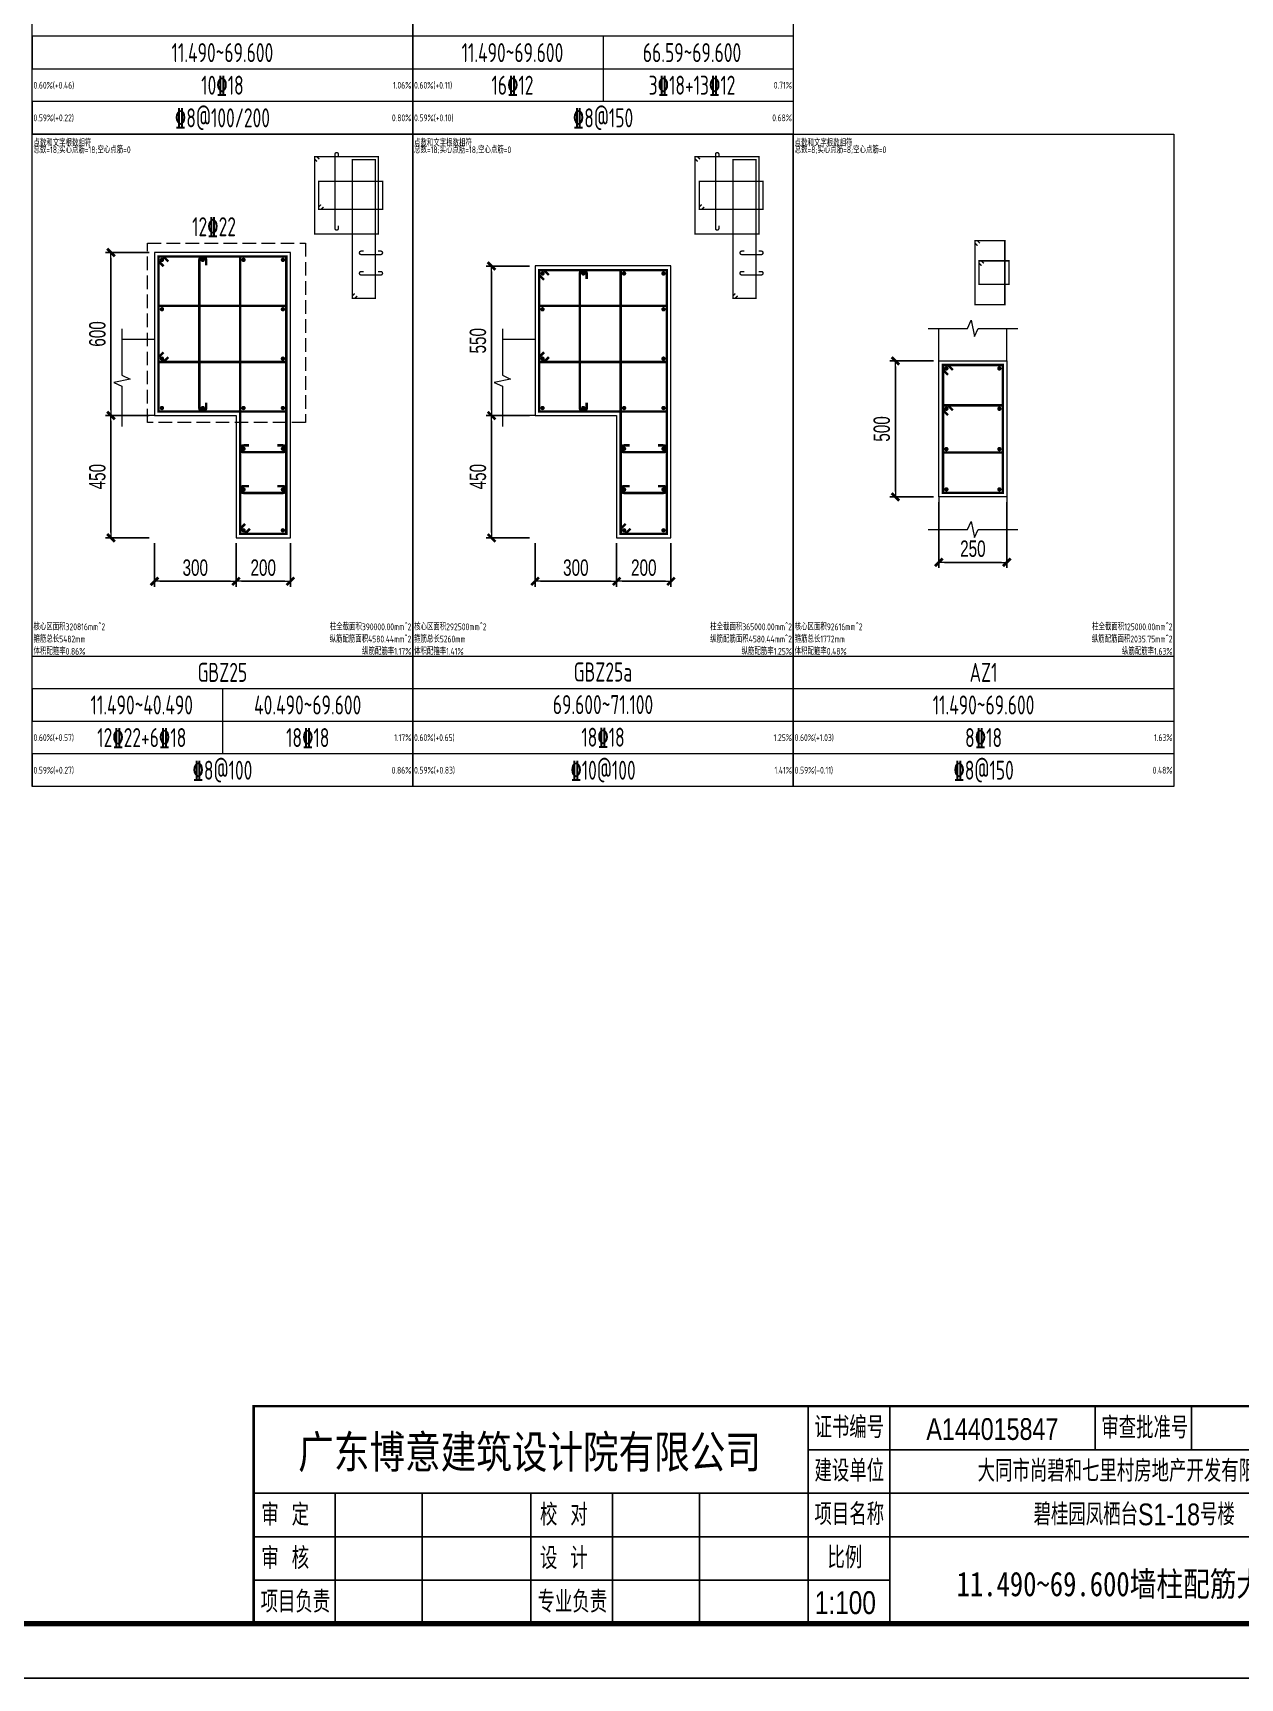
# Model space of a CAD drawing. Extents: x 5874492 to 7194610, y -939842 to -279257.
# Drawn here: x 6427510 to 6449714, y -802090 to -771827 of the extents above; entities that cross this region are included whole.
import ezdxf
from ezdxf.enums import TextEntityAlignment as Align

# ---------------------------------------------------------------- set-up
doc = ezdxf.new("R2010")
doc.units = 0
doc.header["$LTSCALE"] = 1000
doc.linetypes.add('DASH', pattern=[0.35, 0.25, -0.1])
for name, color, linetype, lineweight in [('S-墙柱-REIN', 1, 'Continuous', 20), ('S-墙柱-大样细线', 7, 'Continuous', 20), ('S-墙柱-编号', 4, 'Continuous', 20), ('S-大样-DIM', 3, 'Continuous', 20), ('S-大样-REIN', 1, 'Continuous', 20), ('S-大样-实线', 2, 'Continuous', 20), ('S-板-BEAM', 4, 'DASH', 20), ('S-通用-TAB', 7, 'Continuous', 20)]:
    doc.layers.add(name, color=color, linetype=linetype, lineweight=lineweight)
doc.layers.add('Y-云图图框', color=7, linetype='Continuous')
doc.layers.add('配箍校核', color=34, linetype='Continuous', plot=False)
doc.styles.add('_YT_Name', font='', dxfattribs={"width": 0.8})
doc.styles.add('_YT_Sign_Text', font='ros.shx', dxfattribs={"width": 0.8, "bigfont": 'hztxt.shx'})
doc.styles.add('BW_Dim', font='Bweng.shx', dxfattribs={"width": 0.7, "bigfont": 'hztxt.shx'})
doc.styles.add('BW_Rein', font='tssdeng.shx', dxfattribs={"width": 0.7, "bigfont": 'hztxt.shx'})
doc.styles.get("Standard").update_dxf_attribs({"font": 'gbenor.shx', "bigfont": 'gbcbig.shx'})
doc.styles.add('TSSD_Rein', font='tssdeng.shx', dxfattribs={"width": 0.7, "bigfont": 'hztxt.shx'})
doc.styles.get('_YT_Name').set_extended_font_data('SimHei')
doc.dimstyles.new('Cyz_20_100', dxfattribs={"dimtxt": 300, "dimasz": 100, "dimexe": 100, "dimexo": 100, "dimgap": 100, "dimtad": 1, "dimdec": 0, "dimlfac": 0.2, "dimzin": 0, "dimdsep": 46, "dimtxsty": 'BW_Dim', "dimblk": '_bwk', "dimcen": 0, "dimclrt": 7, "dimadec": 0, "dimazin": 0, "dimtfac": 1, "dimtdec": 0, "dimtix": 1, "dimtmove": 2, "dimatfit": 0, "dimfxl": 0, "dimtolj": 1, "dimtzin": 0, "dimarcsym": 0})

# ---------------------------------------------------------------- blocks, each defined once
blk = doc.blocks.new('ECMCTK_A1_横_单行图名--0')
for p, q in [((674.98, 50), (674.98, 26)), ((675, 50), (675, 10)), ((689.98, 50), (689.98, 10)), ((727.8, 50), (727.8, 42)), ((745.48, 50), (745.48, 42)), ((675, 42), (813, 42)), ((573, 34), (813, 34)), ((588, 34), (588, 10)), ((604, 10), (604, 34)), ((624, 34), (624, 10)), ((639, 34), (639, 10)), ((655, 10), (655, 34)), ((573, 26), (813, 26)), ((573, 18), (689.96, 18))]:
    blk.add_line(p, q)
at = {"color": 4}
blk.add_lwpolyline([(0, 0), (841, 0), (841, 594), (0, 594)], close=True, dxfattribs=at)
for points, const_width in [([(25, 10), (831, 10), (831, 584), (25, 584)], 1), ([(573, 10), (831, 10), (831, 50), (573, 50)], 0.45)]:
    blk.add_lwpolyline(points, close=True, dxfattribs=dict(const_width=const_width))
at = {"const_width": 0.45}
blk.add_lwpolyline([(573, 10), (573, 50.01), (813, 50.01)], dxfattribs=at)
at = {"style": '_YT_Sign_Text', "width": 0.8}
for s, p in [('证书编号', (676.15, 44.14)), ('审查批准号', (728.91, 44.06)), ('建设单位', (676.15, 36.14)), ('审  定', (574.41, 28.05)), ('校  对', (625.66, 28.05)), ('项目名称', (676.15, 28.14)), ('审  核', (574.41, 20.05)), ('设  计', (625.66, 20.05)), ('比例', (678.54, 20.16)), ('项目负责', (574.27, 12.05)), ('专业负责', (625.21, 12.05))]:
    blk.add_text(s, height=4, dxfattribs=at).set_placement(p)
at = {"color": 80, "flags": 3}
for tag, height, p in [('YTHQINS', 3, (34.31, 585.5)), ('ECMCKEY', 3, (292.07, 288.23)), ('YTTQINS', 5.62, (848.03, 12.81)), ('YTFRAME', 3, (652.76, 5.84)), ('YTBARCODE_T1', 3, (749.78, 5.95))]:
    blk.add_attdef(tag, text='', height=height, dxfattribs=at).set_placement(p, align=Align.MIDDLE_CENTER)
for tag, height, style, width, p in [('工程号', 4, '_YT_Sign_Text', 0.5, (804.08, 44.12)), ('设计单位', 6, '_YT_Name', 0.8, (623.75, 38.6)), ('证书编号', 4, '_YT_Sign_Text', 0.8, (708.87, 43.81)), ('审查批准号', 4, '_YT_Sign_Text', 0.8, (761.06, 43.81)), ('建设单位', 4, '_YT_Sign_Text', 0.8, (734.96, 36.11)), ('阶段', 4, '_YT_Sign_Text', 0.8, (804.08, 35.81)), ('项目号', 4, '_YT_Sign_Text', 0.5, (822.08, 33.72)), ('项目名称', 4, '_YT_Sign_Text', 0.8, (734.96, 28.11)), ('专业', 4, '_YT_Sign_Text', 0.8, (804.08, 27.31)), ('图纸编号', 4, '_YT_Sign_Text', 0.5, (803.93, 19.36)), ('图纸名称', 4.5, '_YT_Name', 0.8, (735.39, 15.06)), ('出图比例', 4.2, '_YT_Sign_Text', 0.8, (681.82, 11.78)), ('日期', 4, '_YT_Sign_Text', 0.5, (803.88, 12.13)), ('版本号', 4, '_YT_Sign_Text', 0.8, (822.08, 13))]:
    blk.add_attdef(tag, text='', height=height, dxfattribs=dict(style=style, width=width)).set_placement(p, align=Align.CENTER)
at = {"style": '_YT_Sign_Text', "width": 0.8, "flags": 3}
for tag, p, height in [('{审定人}', (605.87, 26.45), 6.24), ('{校对人}', (658.35, 26.53), 6.24), ('[审定人]', (590.95, 27.81), 4.1), ('[校对人]', (642.23, 27.82), 4.1), ('[审核人]', (591.01, 19.76), 4.1), ('{审核人}', (606.98, 18.44), 6.24), ('[设计人]', (642.47, 20.21), 4.1), ('{设计人}', (658.48, 18.54), 6.24), ('[项目负责人]', (590.78, 12.01), 4.1), ('{项目负责人}', (608.28, 10.72), 6.24), ('[专业负责人]', (642.74, 11.77), 4.1), ('{专业负责人}', (658.58, 10.36), 6.24)]:
    blk.add_attdef(tag, p, '', height=height, dxfattribs=at)
at = {"color": 80, "flags": 3}
for tag, p in [('YTBZSIT', (25, 10)), ('EXT_TK_LEFT', (25, 10)), ('YTQRCODE', (551.04, 11.91))]:
    blk.add_attdef(tag, p, '', height=3, dxfattribs=at)
blk = doc.blocks.new('_bwk')
blk.add_line((-1, 0), (0, 0))
at = {"const_width": 0.5}
blk.add_lwpolyline([(-0.7, -0.7), (0.7, 0.7)], dxfattribs=at)
blk = doc.blocks.new('*D1519')
at = {"layer": 'Defpoints', "color": 0, "transparency": 16777216}
for p in [(6438246, -781115), (6439246, -781115), (6439246, -781915)]:
    blk.add_point(p, dxfattribs=at)
at = {"layer": 'S-大样-DIM', "color": 0, "lineweight": -2, "transparency": 16777216}
for p, q in [((6438246, -781215), (6438246, -782015)), ((6439246, -781215), (6439246, -782015)), ((6438346, -781915), (6439146, -781915))]:
    blk.add_line(p, q, dxfattribs=at)
at = {"layer": 'S-大样-DIM', "color": 0, "lineweight": -2, "transparency": 16777216, "xscale": 100, "yscale": 100, "zscale": 100, "rotation": 180}
blk.add_blockref('_bwk', (6438246, -781915), dxfattribs=at)
at = {"layer": 'S-大样-DIM', "color": 0, "lineweight": -2, "transparency": 16777216, "xscale": 100, "yscale": 100, "zscale": 100}
blk.add_blockref('_bwk', (6439246, -781915), dxfattribs=at)
at = {"layer": 'S-大样-DIM', "color": 7, "transparency": 16777216, "insert": (6438746, -781665), "char_height": 300, "attachment_point": 5, "style": 'BW_Dim'}
blk.add_mtext('\\A1;200', dxfattribs=at)
blk = doc.blocks.new('*D1520')
at = {"layer": 'Defpoints', "color": 0, "transparency": 16777216}
for p in [(6436746, -781115), (6438246, -781115), (6438246, -781915)]:
    blk.add_point(p, dxfattribs=at)
at = {"layer": 'S-大样-DIM', "color": 0, "lineweight": -2, "transparency": 16777216}
for p, q in [((6436746, -781215), (6436746, -782015)), ((6438246, -781215), (6438246, -782015)), ((6436846, -781915), (6438146, -781915))]:
    blk.add_line(p, q, dxfattribs=at)
at = {"layer": 'S-大样-DIM', "color": 0, "lineweight": -2, "transparency": 16777216, "xscale": 100, "yscale": 100, "zscale": 100, "rotation": 180}
blk.add_blockref('_bwk', (6436746, -781915), dxfattribs=at)
at = {"layer": 'S-大样-DIM', "color": 0, "lineweight": -2, "transparency": 16777216, "xscale": 100, "yscale": 100, "zscale": 100}
blk.add_blockref('_bwk', (6438246, -781915), dxfattribs=at)
at = {"layer": 'S-大样-DIM', "color": 7, "transparency": 16777216, "insert": (6437496, -781665), "char_height": 300, "attachment_point": 5, "style": 'BW_Dim'}
blk.add_mtext('\\A1;300', dxfattribs=at)
blk = doc.blocks.new('*D1521')
at = {"layer": 'Defpoints', "color": 0, "transparency": 16777216}
for p in [(6435946, -776115), (6436746, -776115), (6436746, -778865)]:
    blk.add_point(p, dxfattribs=at)
at = {"layer": 'S-大样-DIM', "color": 0, "lineweight": -2, "transparency": 16777216}
for p, q in [((6436646, -776115), (6435846, -776115)), ((6435946, -778765), (6435946, -776215)), ((6436646, -778865), (6435846, -778865))]:
    blk.add_line(p, q, dxfattribs=at)
at = {"layer": 'S-大样-DIM', "color": 0, "lineweight": -2, "transparency": 16777216, "xscale": 100, "yscale": 100, "zscale": 100}
for p, rotation in [((6435946, -776115), 90), ((6435946, -778865), 270)]:
    blk.add_blockref('_bwk', p, dxfattribs=dict(at, rotation=rotation))
at = {"layer": 'S-大样-DIM', "color": 7, "transparency": 16777216, "insert": (6435696, -777490), "char_height": 300, "attachment_point": 5, "rotation": 90, "style": 'BW_Dim'}
blk.add_mtext('\\A1;550', dxfattribs=at)
blk = doc.blocks.new('*D1522')
at = {"layer": 'Defpoints', "color": 0, "transparency": 16777216}
for p in [(6435946, -778865), (6436746, -778865), (6436746, -781115)]:
    blk.add_point(p, dxfattribs=at)
at = {"layer": 'S-大样-DIM', "color": 0, "lineweight": -2, "transparency": 16777216}
for p, q in [((6436646, -778865), (6435846, -778865)), ((6435946, -781015), (6435946, -778965)), ((6436646, -781115), (6435846, -781115))]:
    blk.add_line(p, q, dxfattribs=at)
at = {"layer": 'S-大样-DIM', "color": 0, "lineweight": -2, "transparency": 16777216, "xscale": 100, "yscale": 100, "zscale": 100}
for p, rotation in [((6435946, -778865), 90), ((6435946, -781115), 270)]:
    blk.add_blockref('_bwk', p, dxfattribs=dict(at, rotation=rotation))
at = {"layer": 'S-大样-DIM', "color": 7, "transparency": 16777216, "insert": (6435696, -779990), "char_height": 300, "attachment_point": 5, "rotation": 90, "style": 'BW_Dim'}
blk.add_mtext('\\A1;450', dxfattribs=at)
blk = doc.blocks.new('*D1525')
at = {"layer": 'Defpoints', "color": 0, "transparency": 16777216}
for p in [(6444174, -780362), (6445424, -780362), (6445424, -781566)]:
    blk.add_point(p, dxfattribs=at)
at = {"layer": 'S-大样-DIM', "color": 0, "lineweight": -2, "transparency": 16777216}
for p, q in [((6444174, -780462), (6444174, -781666)), ((6445424, -780462), (6445424, -781666)), ((6444274, -781566), (6445324, -781566))]:
    blk.add_line(p, q, dxfattribs=at)
at = {"layer": 'S-大样-DIM', "color": 0, "lineweight": -2, "transparency": 16777216, "xscale": 100, "yscale": 100, "zscale": 100, "rotation": 180}
blk.add_blockref('_bwk', (6444174, -781566), dxfattribs=at)
at = {"layer": 'S-大样-DIM', "color": 0, "lineweight": -2, "transparency": 16777216, "xscale": 100, "yscale": 100, "zscale": 100}
blk.add_blockref('_bwk', (6445424, -781566), dxfattribs=at)
at = {"layer": 'S-大样-DIM', "color": 7, "transparency": 16777216, "insert": (6444799, -781316), "char_height": 300, "attachment_point": 5, "style": 'BW_Dim'}
blk.add_mtext('\\A1;250', dxfattribs=at)
blk = doc.blocks.new('*D1526')
at = {"layer": 'Defpoints', "color": 0, "transparency": 16777216}
for p in [(6443374, -777862), (6444174, -777862), (6444174, -780362)]:
    blk.add_point(p, dxfattribs=at)
at = {"layer": 'S-大样-DIM', "color": 0, "lineweight": -2, "transparency": 16777216}
for p, q in [((6444074, -777862), (6443274, -777862)), ((6443374, -780262), (6443374, -777962)), ((6444074, -780362), (6443274, -780362))]:
    blk.add_line(p, q, dxfattribs=at)
at = {"layer": 'S-大样-DIM', "color": 0, "lineweight": -2, "transparency": 16777216, "xscale": 100, "yscale": 100, "zscale": 100}
for p, rotation in [((6443374, -777862), 90), ((6443374, -780362), 270)]:
    blk.add_blockref('_bwk', p, dxfattribs=dict(at, rotation=rotation))
at = {"layer": 'S-大样-DIM', "color": 7, "transparency": 16777216, "insert": (6443124, -779112), "char_height": 300, "attachment_point": 5, "rotation": 90, "style": 'BW_Dim'}
blk.add_mtext('\\A1;500', dxfattribs=at)
blk = doc.blocks.new('*D1603')
at = {"layer": 'Defpoints', "color": 0, "transparency": 16777216}
for p in [(6431246, -781115), (6432246, -781115), (6432246, -781915)]:
    blk.add_point(p, dxfattribs=at)
at = {"layer": 'S-大样-DIM', "color": 0, "lineweight": -2, "transparency": 16777216}
for p, q in [((6431246, -781215), (6431246, -782015)), ((6432246, -781215), (6432246, -782015)), ((6431346, -781915), (6432146, -781915))]:
    blk.add_line(p, q, dxfattribs=at)
at = {"layer": 'S-大样-DIM', "color": 0, "lineweight": -2, "transparency": 16777216, "xscale": 100, "yscale": 100, "zscale": 100, "rotation": 180}
blk.add_blockref('_bwk', (6431246, -781915), dxfattribs=at)
at = {"layer": 'S-大样-DIM', "color": 0, "lineweight": -2, "transparency": 16777216, "xscale": 100, "yscale": 100, "zscale": 100}
blk.add_blockref('_bwk', (6432246, -781915), dxfattribs=at)
at = {"layer": 'S-大样-DIM', "color": 7, "transparency": 16777216, "insert": (6431746, -781665), "char_height": 300, "attachment_point": 5, "style": 'BW_Dim'}
blk.add_mtext('\\A1;200', dxfattribs=at)
blk = doc.blocks.new('*D1604')
at = {"layer": 'Defpoints', "color": 0, "transparency": 16777216}
for p in [(6429746, -781115), (6431246, -781115), (6431246, -781915)]:
    blk.add_point(p, dxfattribs=at)
at = {"layer": 'S-大样-DIM', "color": 0, "lineweight": -2, "transparency": 16777216}
for p, q in [((6429746, -781215), (6429746, -782015)), ((6431246, -781215), (6431246, -782015)), ((6429846, -781915), (6431146, -781915))]:
    blk.add_line(p, q, dxfattribs=at)
at = {"layer": 'S-大样-DIM', "color": 0, "lineweight": -2, "transparency": 16777216, "xscale": 100, "yscale": 100, "zscale": 100, "rotation": 180}
blk.add_blockref('_bwk', (6429746, -781915), dxfattribs=at)
at = {"layer": 'S-大样-DIM', "color": 0, "lineweight": -2, "transparency": 16777216, "xscale": 100, "yscale": 100, "zscale": 100}
blk.add_blockref('_bwk', (6431246, -781915), dxfattribs=at)
at = {"layer": 'S-大样-DIM', "color": 7, "transparency": 16777216, "insert": (6430496, -781665), "char_height": 300, "attachment_point": 5, "style": 'BW_Dim'}
blk.add_mtext('\\A1;300', dxfattribs=at)
blk = doc.blocks.new('*D1605')
at = {"layer": 'Defpoints', "color": 0, "transparency": 16777216}
for p in [(6428946, -775865), (6429746, -775865), (6429746, -778865)]:
    blk.add_point(p, dxfattribs=at)
at = {"layer": 'S-大样-DIM', "color": 0, "lineweight": -2, "transparency": 16777216}
for p, q in [((6429646, -775865), (6428846, -775865)), ((6428946, -778765), (6428946, -775965)), ((6429646, -778865), (6428846, -778865))]:
    blk.add_line(p, q, dxfattribs=at)
at = {"layer": 'S-大样-DIM', "color": 0, "lineweight": -2, "transparency": 16777216, "xscale": 100, "yscale": 100, "zscale": 100}
for p, rotation in [((6428946, -775865), 90), ((6428946, -778865), 270)]:
    blk.add_blockref('_bwk', p, dxfattribs=dict(at, rotation=rotation))
at = {"layer": 'S-大样-DIM', "color": 7, "transparency": 16777216, "insert": (6428696, -777365), "char_height": 300, "attachment_point": 5, "rotation": 90, "style": 'BW_Dim'}
blk.add_mtext('\\A1;600', dxfattribs=at)
blk = doc.blocks.new('*D1606')
at = {"layer": 'Defpoints', "color": 0, "transparency": 16777216}
for p in [(6428946, -778865), (6429746, -778865), (6429746, -781115)]:
    blk.add_point(p, dxfattribs=at)
at = {"layer": 'S-大样-DIM', "color": 0, "lineweight": -2, "transparency": 16777216}
for p, q in [((6429646, -778865), (6428846, -778865)), ((6428946, -781015), (6428946, -778965)), ((6429646, -781115), (6428846, -781115))]:
    blk.add_line(p, q, dxfattribs=at)
at = {"layer": 'S-大样-DIM', "color": 0, "lineweight": -2, "transparency": 16777216, "xscale": 100, "yscale": 100, "zscale": 100}
for p, rotation in [((6428946, -778865), 90), ((6428946, -781115), 270)]:
    blk.add_blockref('_bwk', p, dxfattribs=dict(at, rotation=rotation))
at = {"layer": 'S-大样-DIM', "color": 7, "transparency": 16777216, "insert": (6428696, -779990), "char_height": 300, "attachment_point": 5, "rotation": 90, "style": 'BW_Dim'}
blk.add_mtext('\\A1;450', dxfattribs=at)

msp = doc.modelspace()

# ---------------------------------------------------------------- linework, layer by layer
at = {"layer": 'S-墙柱-REIN', "const_width": 40}
for points in [[(6429863.3, -776002.1, 1), (6429903.3, -776002.1, 1)], [(6430613.3, -776002.1, 1), (6430653.3, -776002.1, 1)], [(6431363.3, -776002.1, 1), (6431403.3, -776002.1, 1)], [(6432088.3, -776002.1, 1), (6432128.3, -776002.1, 1)], [(6436863.3, -776252.1, 1), (6436903.3, -776252.1, 1)], [(6437613.3, -776252.1, 1), (6437653.3, -776252.1, 1)], [(6438363.3, -776252.1, 1), (6438403.3, -776252.1, 1)], [(6439088.3, -776252.1, 1), (6439128.3, -776252.1, 1)], [(6429863.3, -776910.5, 1), (6429903.3, -776910.5, 1)], [(6432088.3, -776910.5, 1), (6432128.3, -776910.5, 1)], [(6436863.3, -776910.5, 1), (6436903.3, -776910.5, 1)], [(6439088.3, -776910.5, 1), (6439128.3, -776910.5, 1)], [(6429863.3, -777818.8, 1), (6429903.3, -777818.8, 1)], [(6432088.3, -777818.8, 1), (6432128.3, -777818.8, 1)], [(6436863.3, -777818.8, 1), (6436903.3, -777818.8, 1)], [(6439088.3, -777818.8, 1), (6439128.3, -777818.8, 1)], [(6444291.7, -777999.1, 1), (6444331.7, -777999.1, 1)], [(6445266.7, -777999.1, 1), (6445306.7, -777999.1, 1)], [(6429863.3, -778727.1, 1), (6429903.3, -778727.1, 1)], [(6430613.3, -778727.1, 1), (6430653.3, -778727.1, 1)], [(6431363.3, -778727.1, 1), (6431403.3, -778727.1, 1)], [(6432088.3, -778727.1, 1), (6432128.3, -778727.1, 1)], [(6436863.3, -778727.1, 1), (6436903.3, -778727.1, 1)], [(6437613.3, -778727.1, 1), (6437653.3, -778727.1, 1)], [(6438363.3, -778727.1, 1), (6438403.3, -778727.1, 1)], [(6439088.3, -778727.1, 1), (6439128.3, -778727.1, 1)], [(6444291.7, -778740.8, 1), (6444331.7, -778740.8, 1)], [(6445266.7, -778740.8, 1), (6445306.7, -778740.8, 1)], [(6431363.3, -779477.1, 1), (6431403.3, -779477.1, 1)], [(6432088.3, -779477.1, 1), (6432128.3, -779477.1, 1)], [(6438363.3, -779477.1, 1), (6438403.3, -779477.1, 1)], [(6439088.3, -779477.1, 1), (6439128.3, -779477.1, 1)], [(6444291.7, -779482.5, 1), (6444331.7, -779482.5, 1)], [(6445266.7, -779482.5, 1), (6445306.7, -779482.5, 1)], [(6431363.3, -780227.1, 1), (6431403.3, -780227.1, 1)], [(6432088.3, -780227.1, 1), (6432128.3, -780227.1, 1)], [(6438363.3, -780227.1, 1), (6438403.3, -780227.1, 1)], [(6439088.3, -780227.1, 1), (6439128.3, -780227.1, 1)], [(6444291.7, -780224.1, 1), (6444331.7, -780224.1, 1)], [(6445266.7, -780224.1, 1), (6445306.7, -780224.1, 1)], [(6431363.3, -780977.1, 1), (6431403.3, -780977.1, 1)], [(6432088.3, -780977.1, 1), (6432128.3, -780977.1, 1)], [(6438363.3, -780977.1, 1), (6438403.3, -780977.1, 1)], [(6439088.3, -780977.1, 1), (6439128.3, -780977.1, 1)]]:
    msp.add_lwpolyline(points, format="xyb", close=True, dxfattribs=at)
at = {"layer": 'S-墙柱-大样细线'}
for points in [[(6431245.8, -781114.6), (6432245.8, -781114.6), (6432245.8, -775864.6), (6429745.8, -775864.6), (6429745.8, -778864.6), (6431245.8, -778864.6)], [(6438245.8, -781114.6), (6439245.8, -781114.6), (6439245.8, -776114.6), (6436745.8, -776114.6), (6436745.8, -778864.6), (6438245.8, -778864.6)], [(6444174.2, -777861.6), (6445424.2, -777861.6), (6445424.2, -780361.6), (6444174.2, -780361.6)]]:
    msp.add_lwpolyline(points, close=True, dxfattribs=at)
at = {"layer": 'S-墙柱-编号'}
msp.add_lwpolyline([(6430995.8, -783889.6), (6430995.8, -785089.6)], dxfattribs=at)
at = {"layer": 'S-大样-REIN', "color": 1}
for points, const_width in [([(6432736.2, -774194.2), (6432690.2, -774148.2), (6432690.2, -774104), (6433865.2, -774104), (6433865.2, -775529), (6432690.2, -775529), (6432690.2, -774104), (6432734.4, -774104), (6432780.4, -774150)], 25), ([(6439736.2, -774194.2), (6439690.2, -774148.2), (6439690.2, -774104), (6440865.2, -774104), (6440865.2, -775529), (6439690.2, -775529), (6439690.2, -774104), (6439734.4, -774104), (6439780.4, -774150)], 25), ([(6433474.1, -776664.3), (6433428.2, -776710.3), (6433384, -776710.3), (6433384, -774160.3), (6433809, -774160.3), (6433809, -776710.3), (6433384, -776710.3), (6433384, -776666.1), (6433429.9, -776620.1)], 25), ([(6440474.1, -776664.3), (6440428.2, -776710.3), (6440384, -776710.3), (6440384, -774160.3), (6440809, -774160.3), (6440809, -776710.3), (6440384, -776710.3), (6440384, -776666.1), (6440429.9, -776620.1)], 25), ([(6429912.7, -776119.9), (6429820.8, -776028), (6429820.8, -775939.6), (6432170.8, -775939.6), (6432170.8, -778789.6), (6429820.8, -778789.6), (6429820.8, -775939.6), (6429909.1, -775939.6), (6430001.1, -776031.5)], 45), ([(6431501.1, -780947.7), (6431409.1, -781039.6), (6431320.8, -781039.6), (6431320.8, -775939.6), (6432170.8, -775939.6), (6432170.8, -781039.6), (6431320.8, -781039.6), (6431320.8, -780951.2), (6431412.7, -780859.3)], 45), ([(6444926.8, -775695.1), (6444880.8, -775649.1), (6444836.7, -775649.1), (6444836.7, -776824.1), (6445386.7, -776824.1), (6445386.7, -775649.1), (6444836.7, -775649.1), (6444836.7, -775693.3), (6444882.6, -775739.3)], 25), ([(6436912.7, -776369.9), (6436820.8, -776278), (6436820.8, -776189.6), (6439170.8, -776189.6), (6439170.8, -778789.6), (6436820.8, -778789.6), (6436820.8, -776189.6), (6436909.1, -776189.6), (6437001.1, -776281.5)], 45), ([(6438501.1, -780947.7), (6438409.1, -781039.6), (6438320.8, -781039.6), (6438320.8, -776189.6), (6439170.8, -776189.6), (6439170.8, -781039.6), (6438320.8, -781039.6), (6438320.8, -780951.2), (6438412.7, -780859.3)], 45), ([(6444429.5, -778028.6), (6444337.5, -777936.6), (6444249.2, -777936.6), (6444249.2, -780286.6), (6445349.2, -780286.6), (6445349.2, -777936.6), (6444249.2, -777936.6), (6444249.2, -778025), (6444341.1, -778117)], 45)]:
    msp.add_lwpolyline(points, dxfattribs=dict(at, const_width=const_width))
at = {"layer": 'S-大样-REIN'}
for points, const_width in [([(6433127.7, -775372.8), (6433127.7, -775422.8, -1), (6433065.2, -775422.8), (6433065.2, -774060.3, -1), (6433127.7, -774060.3), (6433127.7, -774110.3)], 25), ([(6440127.7, -775372.8), (6440127.7, -775422.8, -1), (6440065.2, -775422.8), (6440065.2, -774060.3, -1), (6440127.7, -774060.3), (6440127.7, -774110.3)], 25), ([(6430695.8, -778627.1), (6430695.8, -778727.1, -1), (6430570.8, -778727.1), (6430570.8, -776002.1, -1), (6430695.8, -776002.1), (6430695.8, -776102.1)], 45), ([(6433859, -775841.5), (6433909, -775841.5, -1), (6433909, -775904), (6433546.5, -775904, -1), (6433546.5, -775841.5), (6433596.5, -775841.5)], 25), ([(6440859, -775841.5), (6440909, -775841.5, -1), (6440909, -775904), (6440546.5, -775904, -1), (6440546.5, -775841.5), (6440596.5, -775841.5)], 25), ([(6433859, -776216.5), (6433909, -776216.5, -1), (6433909, -776279), (6433546.5, -776279, -1), (6433546.5, -776216.5), (6433596.5, -776216.5)], 25), ([(6437695.8, -778627.1), (6437695.8, -778727.1, -1), (6437570.8, -778727.1), (6437570.8, -776252.1, -1), (6437695.8, -776252.1), (6437695.8, -776352.1)], 45), ([(6440859, -776216.5), (6440909, -776216.5, -1), (6440909, -776279), (6440546.5, -776279, -1), (6440546.5, -776216.5), (6440596.5, -776216.5)], 25), ([(6432008.3, -779414.6), (6432108.3, -779414.6, -1), (6432108.3, -779539.6), (6431383.3, -779539.6, -1), (6431383.3, -779414.6), (6431483.3, -779414.6)], 45), ([(6439008.3, -779414.6), (6439108.3, -779414.6, -1), (6439108.3, -779539.6), (6438383.3, -779539.6, -1), (6438383.3, -779414.6), (6438483.3, -779414.6)], 45), ([(6432008.3, -780164.6), (6432108.3, -780164.6, -1), (6432108.3, -780289.6), (6431383.3, -780289.6, -1), (6431383.3, -780164.6), (6431483.3, -780164.6)], 45), ([(6439008.3, -780164.6), (6439108.3, -780164.6, -1), (6439108.3, -780289.6), (6438383.3, -780289.6, -1), (6438383.3, -780164.6), (6438483.3, -780164.6)], 45)]:
    msp.add_lwpolyline(points, format="xyb", dxfattribs=dict(at, const_width=const_width))
for points, const_width in [([(6432855.4, -775028.9), (6432809.4, -775074.9), (6432765.2, -775074.9), (6432765.2, -774558.2), (6433940.2, -774558.2), (6433940.2, -775074.9), (6432765.2, -775074.9), (6432765.2, -775030.7), (6432811.2, -774984.7)], 25), ([(6439855.4, -775028.9), (6439809.4, -775074.9), (6439765.2, -775074.9), (6439765.2, -774558.2), (6440940.2, -774558.2), (6440940.2, -775074.9), (6439765.2, -775074.9), (6439765.2, -775030.7), (6439811.2, -774984.7)], 25), ([(6444957.6, -776110.1), (6444911.7, -776064.2), (6444911.7, -776020), (6445461.7, -776020), (6445461.7, -776453.3), (6444911.7, -776453.3), (6444911.7, -776020), (6444955.8, -776020), (6445001.8, -776065.9)], 25), ([(6430001.1, -777789.4), (6429909.1, -777881.3), (6429820.8, -777881.3), (6429820.8, -776848), (6432170.8, -776848), (6432170.8, -777881.3), (6429820.8, -777881.3), (6429820.8, -777792.9), (6429912.7, -777701)], 45), ([(6437001.1, -777789.4), (6436909.1, -777881.3), (6436820.8, -777881.3), (6436820.8, -776848), (6439170.8, -776848), (6439170.8, -777881.3), (6436820.8, -777881.3), (6436820.8, -777792.9), (6436912.7, -777701)], 45), ([(6444341.1, -778858.6), (6444249.2, -778766.7), (6444249.2, -778678.3), (6445349.2, -778678.3), (6445349.2, -779545), (6444249.2, -779545), (6444249.2, -778678.3), (6444337.5, -778678.3), (6444429.5, -778770.2)], 45)]:
    msp.add_lwpolyline(points, dxfattribs=dict(at, const_width=const_width))
at = {"layer": 'S-大样-实线'}
for points in [[(6443974.2, -777261.6), (6444699.2, -777261.6), (6444769.2, -777111.6), (6444829.2, -777411.6), (6444899.2, -777261.6), (6445624.2, -777261.6)], [(6429145.8, -777269.6), (6429145.8, -778125.5), (6429295.8, -778195.5), (6428995.8, -778255.5), (6429145.8, -778325.5), (6429145.8, -779064.6)], [(6436145.8, -777269.6), (6436145.8, -778125.5), (6436295.8, -778195.5), (6435995.8, -778255.5), (6436145.8, -778325.5), (6436145.8, -779064.6)], [(6444174.2, -777861.6), (6444174.2, -777261.6)], [(6445424.2, -777861.6), (6445424.2, -777261.6)], [(6429745.8, -777466.9), (6429145.8, -777466.9)], [(6436745.8, -777466.9), (6436145.8, -777466.9)], [(6429745.8, -778864.6), (6429145.8, -778864.6)], [(6436745.8, -778864.6), (6436145.8, -778864.6)], [(6444174.2, -780361.6), (6444174.2, -780961.6)], [(6445424.2, -780361.6), (6445424.2, -780961.6)], [(6443974.2, -780961.6), (6444699.2, -780961.6), (6444769.2, -780811.6), (6444829.2, -781111.6), (6444899.2, -780961.6), (6445624.2, -780961.6)]]:
    msp.add_lwpolyline(points, dxfattribs=at)
at = {"layer": 'S-板-BEAM'}
msp.add_lwpolyline([(6429617.2, -775692.4), (6432521.7, -775692.4), (6432521.7, -778991.4), (6429617.2, -778991.4)], close=True, dxfattribs=at)
at = {"layer": 'S-通用-TAB'}
msp.add_line((6437995.8, -771889.6), (6437995.8, -773089.6), dxfattribs=at)
for points in [[(6427495.8, -773689.6), (6427495.8, -761689.6), (6434495.8, -761689.6), (6434495.8, -773689.6), (6427495.8, -773689.6), (6427495.8, -771289.6), (6434495.8, -771289.6), (6434495.8, -771889.6), (6427495.8, -771889.6), (6427495.8, -772489.6), (6434495.8, -772489.6), (6434495.8, -773089.6), (6427495.8, -773089.6), (6427495.8, -773689.6)], [(6434495.8, -773689.6), (6434495.8, -761689.6), (6441495.8, -761689.6), (6441495.8, -773689.6), (6434495.8, -773689.6), (6434495.8, -771289.6), (6441495.8, -771289.6), (6441495.8, -771889.6), (6434495.8, -771889.6), (6434495.8, -772489.6), (6441495.8, -772489.6), (6441495.8, -773089.6), (6434495.8, -773089.6), (6434495.8, -773689.6)], [(6427495.8, -785689.6), (6427495.8, -773689.6), (6434495.8, -773689.6), (6434495.8, -785689.6), (6427495.8, -785689.6), (6427495.8, -783289.6), (6434495.8, -783289.6), (6434495.8, -783889.6), (6427495.8, -783889.6), (6427495.8, -784489.6), (6434495.8, -784489.6), (6434495.8, -785089.6), (6427495.8, -785089.6), (6427495.8, -785689.6)], [(6434495.8, -785689.6), (6434495.8, -773689.6), (6441495.8, -773689.6), (6441495.8, -785689.6), (6434495.8, -785689.6), (6434495.8, -783289.6), (6441495.8, -783289.6), (6441495.8, -783889.6), (6434495.8, -783889.6), (6434495.8, -784489.6), (6441495.8, -784489.6), (6441495.8, -785089.6), (6434495.8, -785089.6), (6434495.8, -785689.6)], [(6441495.8, -785689.6), (6441495.8, -773689.6), (6448495.8, -773689.6), (6448495.8, -785689.6), (6441495.8, -785689.6), (6441495.8, -783289.6), (6448495.8, -783289.6), (6448495.8, -783889.6), (6441495.8, -783889.6), (6441495.8, -784489.6), (6448495.8, -784489.6), (6448495.8, -785089.6), (6441495.8, -785089.6), (6441495.8, -785689.6)]]:
    msp.add_lwpolyline(points, dxfattribs=at)

# ---------------------------------------------------------------- block references
at = {"layer": 'Y-云图图框'}
ref = msp.add_blockref('ECMCTK_A1_横_单行图名--0', (6374270.8, -802089.6), dxfattribs=dict(at, xscale=100, yscale=100, zscale=100))
ref.add_attrib('图纸名称', '11.490~69.600墙柱配筋大样图', dxfattribs={"layer": '0', "height": 450, "style": '_YT_Name', "width": 0.8}).set_placement((6447809.7, -800583.3), align=Align.CENTER)
ref.add_attrib('项目名称', '碧桂园凤栖台S1-18号楼', dxfattribs={"layer": '0', "height": 400, "style": '_YT_Sign_Text', "width": 0.8}).set_placement((6447766.8, -799278.3), align=Align.CENTER)
ref.add_attrib('出图比例', '1:100', dxfattribs={"layer": '0', "height": 420, "style": '_YT_Sign_Text', "width": 0.8}).set_placement((6442453.2, -800911.5), align=Align.CENTER)
ref.add_attrib('建设单位', '大同市尚碧和七里村房地产开发有限公司', dxfattribs={"layer": '0', "height": 400, "style": '_YT_Sign_Text', "width": 0.8}).set_placement((6447766.8, -798478.3), align=Align.CENTER)
ref.add_attrib('设计单位', '广东博意建筑设计院有限公司', dxfattribs={"layer": '0', "height": 600, "style": '_YT_Name', "width": 0.8}).set_placement((6436645.4, -798229.5), align=Align.CENTER)
ref.add_attrib('证书编号', 'A144015847', dxfattribs={"layer": '0', "height": 400, "style": '_YT_Sign_Text', "width": 0.8}).set_placement((6445157.3, -797708.5), align=Align.CENTER)

# ---------------------------------------------------------------- texts
at = {"layer": 'S-墙柱-编号', "width": 0.7}
for s, style, p in [('11.490~69.600', 'TSSD_Rein', (6430995.8, -772189.6)), ('11.490~69.600', 'TSSD_Rein', (6436330.4, -772189.6)), ('66.59~69.600', 'TSSD_Rein', (6439633.4, -772189.6)), ('10\x8418', 'BW_Rein', (6430995.8, -772789.6)), ('16\x8412', 'TSSD_Rein', (6436330.4, -772789.6)), ('3\x8418+13\x8412', 'TSSD_Rein', (6439633.4, -772789.6)), ('\x848@100/200', 'BW_Rein', (6430995.8, -773389.6)), ('\x848@150', 'BW_Rein', (6437995.8, -773389.6)), ('12\x8422', 'TSSD_Rein', (6430841.7, -775391.9)), ('GBZ25', 'TSSD_Rein', (6430995.2, -783589.6)), ('GBZ25a', 'TSSD_Rein', (6437995.8, -783582.9)), ('AZ1', 'TSSD_Rein', (6444995.8, -783589.6)), ('11.490~40.490', 'TSSD_Rein', (6429512.1, -784189.6)), ('40.490~69.600', 'TSSD_Rein', (6432564.1, -784189.6)), ('69.600~71.100', 'TSSD_Rein', (6437995.8, -784182.9)), ('11.490~69.600', 'TSSD_Rein', (6444995.8, -784189.6)), ('12\x8422+6\x8418', 'TSSD_Rein', (6429512.1, -784789.6)), ('18\x8418', 'TSSD_Rein', (6432564.1, -784789.6)), ('18\x8418', 'TSSD_Rein', (6437995.8, -784782.9)), ('8\x8418', 'TSSD_Rein', (6444995.8, -784789.6)), ('\x848@100', 'TSSD_Rein', (6430995.8, -785389.6)), ('\x8410@100', 'TSSD_Rein', (6437995.8, -785389.6)), ('\x848@150', 'TSSD_Rein', (6444995.8, -785389.6))]:
    msp.add_text(s, height=350, dxfattribs=dict(at, style=style)).set_placement(p, align=Align.MIDDLE_CENTER)
at = {"layer": '配箍校核', "style": 'BW_Rein', "width": 0.7}
for s, p in [('0.60%(+0.46)', (6427520.8, -772789.6)), ('0.60%(+0.11)', (6434520.8, -772789.6)), ('0.59%(+0.22)', (6427520.8, -773389.6)), ('0.59%(+0.10)', (6434520.8, -773389.6)), ('0.60%(+0.57)', (6427520.8, -784789.6)), ('0.60%(+0.65)', (6434520.8, -784789.6)), ('0.60%(+1.03)', (6441520.8, -784789.6)), ('0.59%(+0.27)', (6427520.8, -785389.6)), ('0.59%(+0.83)', (6434520.8, -785389.6))]:
    msp.add_text(s, height=125, dxfattribs=at).set_placement(p, align=Align.MIDDLE_LEFT)
for s, p in [('1.06%', (6434470.8, -772789.6)), ('0.71%', (6441470.8, -772789.6)), ('0.80%', (6434470.8, -773389.6)), ('0.68%', (6441470.8, -773389.6)), ('1.17%', (6434470.8, -784789.6)), ('1.25%', (6441470.8, -784789.6)), ('1.63%', (6448470.8, -784789.6)), ('0.86%', (6434470.8, -785389.6)), ('1.41%', (6441470.8, -785389.6))]:
    msp.add_text(s, height=125, dxfattribs=at).set_placement(p, align=Align.MIDDLE_RIGHT)
for s, p in [('点数和文字根数相符', (6427520.8, -773914.6)), ('点数和文字根数相符', (6434520.8, -773914.6)), ('点数和文字根数相符', (6441520.8, -773914.6)), ('总数=18;实心点筋=18;空心点筋=0', (6427520.8, -774039.6)), ('总数=18;实心点筋=18;空心点筋=0', (6434520.8, -774039.6)), ('总数=8;实心点筋=8;空心点筋=0', (6441520.8, -774039.6)), ('核心区面积320816mm^ 2', (6427520.8, -782814.6)), ('核心区面积292500mm^ 2', (6434520.8, -782814.6)), ('核心区面积92616mm^ 2', (6441520.8, -782814.6)), ('体积配箍率0.86%', (6427520.8, -783264.6)), ('箍筋总长5482mm', (6427520.8, -783039.6)), ('体积配箍率1.41%', (6434520.8, -783264.6)), ('箍筋总长5260mm', (6434520.8, -783039.6)), ('体积配箍率0.48%', (6441520.8, -783264.6)), ('箍筋总长1772mm', (6441520.8, -783039.6))]:
    msp.add_text(s, height=125, dxfattribs=at).set_placement(p)
for s, p in [('柱全截面积390000.00mm^ 2', (6434470.8, -782814.6)), ('纵筋配筋面积4580.44mm^ 2', (6434470.8, -783039.6)), ('柱全截面积365000.00mm^ 2', (6441470.8, -782814.6)), ('纵筋配筋面积4580.44mm^ 2', (6441470.8, -783039.6)), ('柱全截面积125000.00mm^ 2', (6448470.8, -782814.6)), ('纵筋配筋面积2035.75mm^ 2', (6448470.8, -783039.6)), ('纵筋配筋率1.17%', (6434470.8, -783264.6)), ('纵筋配筋率1.25%', (6441470.8, -783264.6)), ('纵筋配筋率1.63%', (6448470.8, -783264.6))]:
    msp.add_text(s, height=125, dxfattribs=at).set_placement(p, align=Align.RIGHT)
at = {"layer": '配箍校核', "color": 1, "style": 'BW_Rein', "width": 0.7}
msp.add_text('0.59%(-0.11)', height=125, dxfattribs=at).set_placement((6441520.8, -785389.6), align=Align.MIDDLE_LEFT)
msp.add_text('0.48%', height=125, dxfattribs=at).set_placement((6448470.8, -785389.6), align=Align.MIDDLE_RIGHT)

# ---------------------------------------------------------------- dimensions: what is measured, and where the dimension line sits
at = {"layer": 'S-大样-DIM'}
for base, p1, p2, picture, middle in [((6428945.8, -775864.6), (6429745.8, -778864.6), (6429745.8, -775864.6), '*D1605', (6428695.8, -777364.6)), ((6435945.8, -776114.6), (6436745.8, -778864.6), (6436745.8, -776114.6), '*D1521', (6435695.8, -777489.6)), ((6443374.2, -777861.6), (6444174.2, -780361.6), (6444174.2, -777861.6), '*D1526', (6443124.2, -779111.6)), ((6428945.8, -778864.6), (6429745.8, -781114.6), (6429745.8, -778864.6), '*D1606', (6428695.8, -779989.6)), ((6435945.8, -778864.6), (6436745.8, -781114.6), (6436745.8, -778864.6), '*D1522', (6435695.8, -779989.6))]:
    dim = msp.add_linear_dim(base=base, p1=p1, p2=p2, angle=90, dimstyle='Cyz_20_100', dxfattribs=at)
    dim.commit()
    dim.dimension.update_dxf_attribs({"geometry": picture, "text_midpoint": middle})
for base, p1, p2, picture, middle in [((6445424.2, -781566.4), (6444174.2, -780361.6), (6445424.2, -780361.6), '*D1525', (6444799.2, -781316.4)), ((6431245.8, -781914.6), (6429745.8, -781114.6), (6431245.8, -781114.6), '*D1604', (6430495.8, -781664.6)), ((6432245.8, -781914.6), (6431245.8, -781114.6), (6432245.8, -781114.6), '*D1603', (6431745.8, -781664.6)), ((6438245.8, -781914.6), (6436745.8, -781114.6), (6438245.8, -781114.6), '*D1520', (6437495.8, -781664.6)), ((6439245.8, -781914.6), (6438245.8, -781114.6), (6439245.8, -781114.6), '*D1519', (6438745.8, -781664.6))]:
    dim = msp.add_linear_dim(base=base, p1=p1, p2=p2, dimstyle='Cyz_20_100', dxfattribs=at)
    dim.commit()
    dim.dimension.update_dxf_attribs({"geometry": picture, "text_midpoint": middle})

doc.saveas('drawing.dxf')
